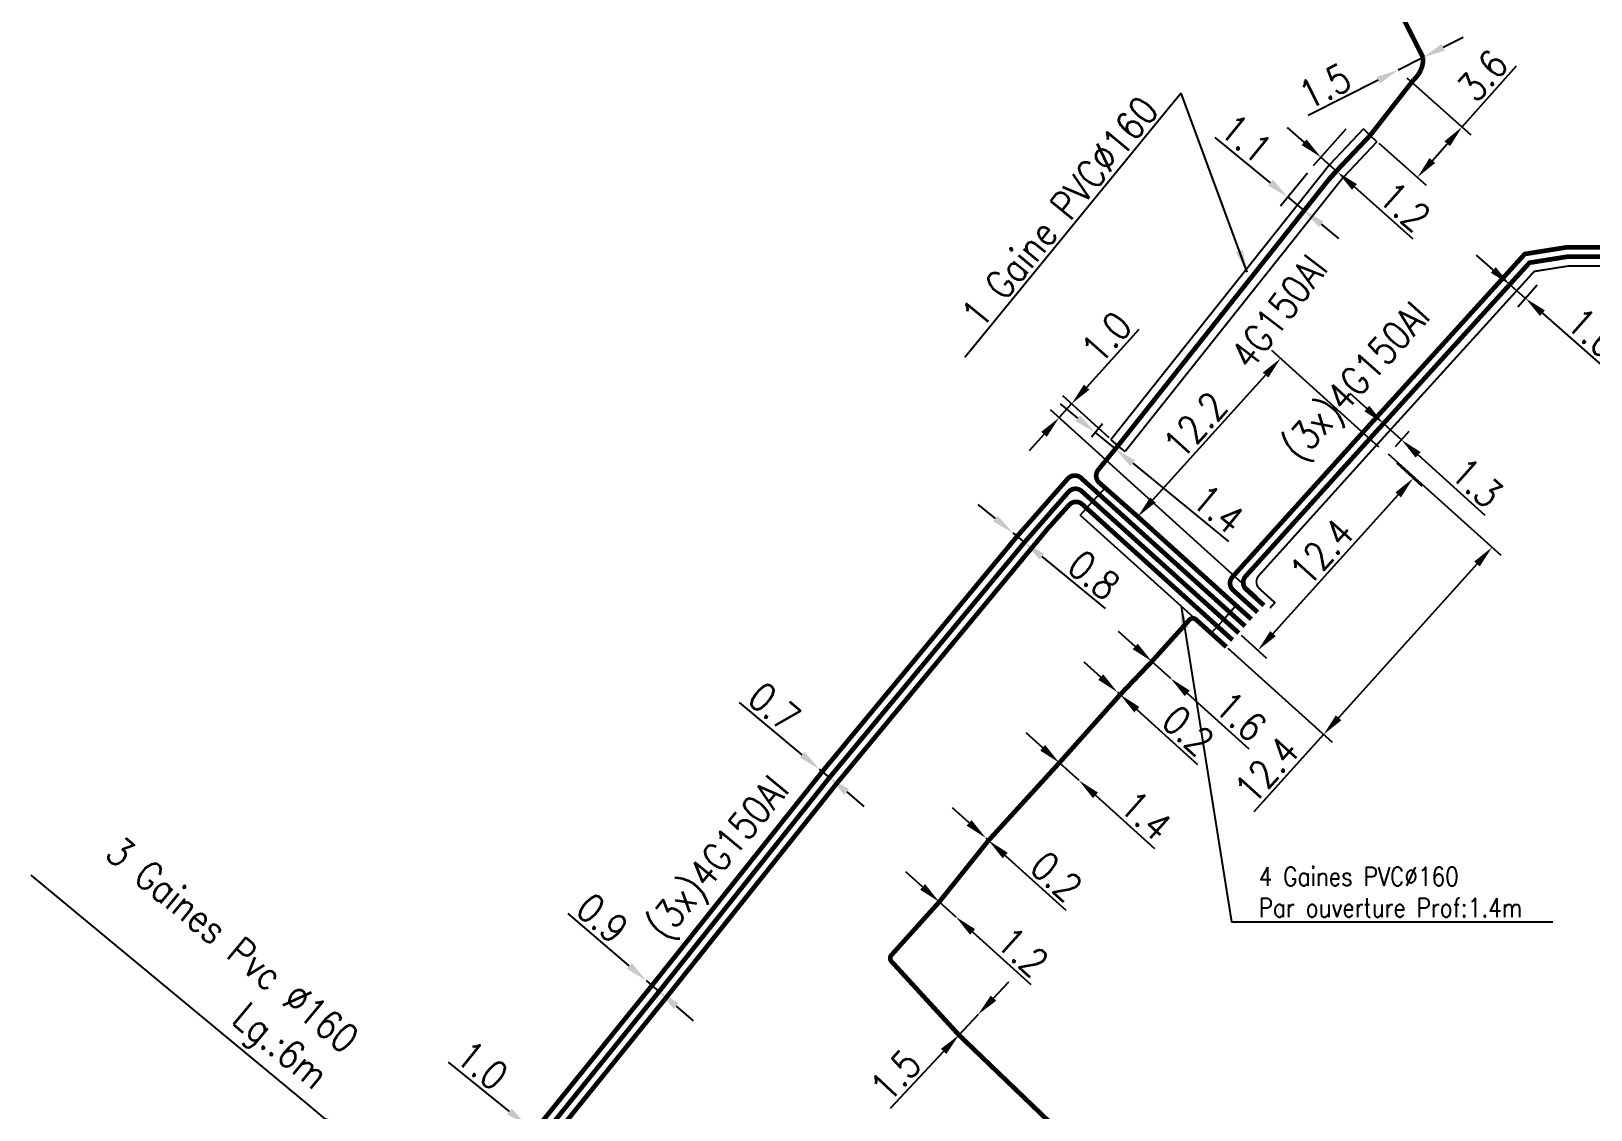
# Model space of a CAD drawing. Header units: millimetres. Extents: x 80000 to 81010, y 144000 to 145002.
# Drawn here: x 80527.6 to 80611.1, y 144513.3 to 144571 of the extents above; entities that cross this region are included whole.
import ezdxf
from ezdxf.enums import TextEntityAlignment as Align

# ---------------------------------------------------------------- set-up
doc = ezdxf.new("R2010")
doc.units = ezdxf.units.MM
doc.header["$PDMODE"] = 34
doc.linetypes.add('B_ST_AL', pattern=[2000, 1000, 1000])
doc.layers.get('Defpoints').update_dxf_attribs({"linetype": 'CONTINUOUS'})
for name, color, linetype in [('B_100', 3, 'CONTINUOUS'), ('B_300', 7, 'CONTINUOUS'), ('B_400', 7, 'CONTINUOUS')]:
    doc.layers.add(name, color=color, linetype=linetype)
doc.styles.get("Standard").update_dxf_attribs({"font": 'romans.shx', "width": 0.85})
doc.dimstyles.get("Standard").update_dxf_attribs({"dimtxt": 1.5, "dimasz": 1.2, "dimexe": 0.625, "dimexo": 0.625, "dimgap": 0.25, "dimtad": 1, "dimdec": 1, "dimzin": 0, "dimdsep": 46, "dimtxsty": 'Standard', "dimcen": -0.5, "dimadec": 0, "dimazin": 0, "dimtfac": 1, "dimtdec": 1, "dimtmove": 0, "dimatfit": 3, "dimfxl": 0, "dimtolj": 1, "dimtzin": 0, "dimarcsym": 0})

# ---------------------------------------------------------------- blocks, each defined once
blk = doc.blocks.new('*D865')
at = {"layer": 'B_100', "color": 0, "linetype": 'Continuous', "lineweight": -2, "transparency": 16777216}
for p, q in [((80553.239, 144513.26), (80549.984, 144515.898)), ((80554.948, 144511.875), (80554.171, 144512.505)), ((80555.88, 144511.12), (80556.813, 144510.365))]:
    blk.add_line(p, q, dxfattribs=at)
at = {"layer": 'B_100', "color": 0, "linetype": 'Continuous', "transparency": 16777216}
for points in [[(80553.365, 144513.416), (80553.113, 144513.105), (80554.171, 144512.505)], [(80556.006, 144511.275), (80555.754, 144510.965), (80554.948, 144511.875)]]:
    blk.add_solid(points, dxfattribs=at)
at = {"layer": 'Defpoints', "color": 0, "linetype": 'Continuous', "transparency": 16777216}
for p in [(80554.171, 144512.505), (80554.948, 144511.875), (80554.948, 144511.875)]:
    blk.add_point(p, dxfattribs=at)
at = {"layer": 'B_100', "color": 0, "linetype": 'Continuous', "transparency": 16777216, "insert": (80551.775, 144515.734), "char_height": 1.5, "attachment_point": 5, "rotation": 320.98283}
blk.add_mtext('\\A1;1.0', dxfattribs=at)
blk = doc.blocks.new('*D866')
at = {"layer": 'B_100', "color": 0, "linetype": 'Continuous', "lineweight": -2, "transparency": 16777216}
for p, q in [((80559.65, 144521.04), (80556.376, 144523.843)), ((80561.245, 144519.674), (80560.562, 144520.259)), ((80562.157, 144518.893), (80563.068, 144518.113))]:
    blk.add_line(p, q, dxfattribs=at)
at = {"layer": 'B_100', "color": 0, "linetype": 'Continuous', "transparency": 16777216}
for points in [[(80559.78, 144521.192), (80559.52, 144520.888), (80560.562, 144520.259)], [(80562.287, 144519.045), (80562.027, 144518.741), (80561.245, 144519.674)]]:
    blk.add_solid(points, dxfattribs=at)
at = {"layer": 'Defpoints', "color": 0, "linetype": 'Continuous', "transparency": 16777216}
for p in [(80560.562, 144520.259), (80560.562, 144520.259), (80561.245, 144519.674)]:
    blk.add_point(p, dxfattribs=at)
at = {"layer": 'B_100', "color": 0, "linetype": 'Continuous', "transparency": 16777216, "insert": (80558.208, 144523.591), "char_height": 1.5, "attachment_point": 5, "rotation": 319.4262}
blk.add_mtext('\\A1;0.9', dxfattribs=at)
blk = doc.blocks.new('*D867')
at = {"layer": 'B_100', "color": 0, "linetype": 'Continuous', "lineweight": -2, "transparency": 16777216}
for p, q in [((80568.902, 144532.332), (80565.548, 144535.137)), ((80570.359, 144531.113), (80569.822, 144531.562)), ((80571.279, 144530.343), (80572.2, 144529.573))]:
    blk.add_line(p, q, dxfattribs=at)
at = {"layer": 'B_100', "color": 0, "linetype": 'Continuous', "transparency": 16777216}
for points in [[(80569.03, 144532.486), (80568.773, 144532.179), (80569.822, 144531.562)], [(80571.408, 144530.497), (80571.151, 144530.19), (80570.359, 144531.113)]]:
    blk.add_solid(points, dxfattribs=at)
at = {"layer": 'Defpoints', "color": 0, "linetype": 'Continuous', "transparency": 16777216}
for p in [(80569.822, 144531.562), (80569.822, 144531.562), (80570.359, 144531.113)]:
    blk.add_point(p, dxfattribs=at)
at = {"layer": 'B_100', "color": 0, "linetype": 'Continuous', "transparency": 16777216, "insert": (80567.406, 144534.886), "char_height": 1.5, "attachment_point": 5, "rotation": 320.08946}
blk.add_mtext('\\A1;0.7', dxfattribs=at)
blk = doc.blocks.new('*D868')
at = {"layer": 'B_100', "color": 0, "linetype": 'Continuous', "lineweight": -2, "transparency": 16777216}
for p, q in [((80600.688, 144547.938), (80602.055, 144546.704)), ((80594.086, 144538.809), (80600.787, 144546.232)), ((80592.379, 144538.734), (80593.746, 144537.499))]:
    blk.add_line(p, q, dxfattribs=at)
at = {"layer": 'B_100', "color": 0, "linetype": 'Continuous', "transparency": 16777216}
for points in [[(80600.639, 144546.366), (80600.936, 144546.098), (80601.591, 144547.123)], [(80593.938, 144538.943), (80594.235, 144538.675), (80593.282, 144537.918)]]:
    blk.add_solid(points, dxfattribs=at)
at = {"layer": 'Defpoints', "color": 0, "linetype": 'Continuous', "transparency": 16777216}
for p in [(80600.224, 144548.357), (80601.591, 144547.123), (80591.915, 144539.153)]:
    blk.add_point(p, dxfattribs=at)
at = {"layer": 'B_100', "color": 0, "linetype": 'Continuous', "transparency": 16777216, "insert": (80596.695, 144543.191), "char_height": 1.5, "attachment_point": 5, "rotation": 47.92634}
blk.add_mtext('\\A1;12.4', dxfattribs=at)
blk = doc.blocks.new('*D869')
at = {"layer": 'B_100', "color": 0, "linetype": 'Continuous', "lineweight": -2, "transparency": 16777216}
for p, q in [((80579.243, 144544.96), (80578.315, 144545.72)), ((80580.172, 144544.199), (80580.791, 144543.693)), ((80581.719, 144542.932), (80585.101, 144540.163))]:
    blk.add_line(p, q, dxfattribs=at)
at = {"layer": 'B_100', "color": 0, "linetype": 'Continuous', "transparency": 16777216}
for points in [[(80579.37, 144545.115), (80579.116, 144544.805), (80580.172, 144544.199)], [(80581.846, 144543.087), (80581.592, 144542.778), (80580.791, 144543.693)]]:
    blk.add_solid(points, dxfattribs=at)
at = {"layer": 'Defpoints', "color": 0, "linetype": 'Continuous', "transparency": 16777216}
for p in [(80580.172, 144544.199), (80580.172, 144544.199), (80580.791, 144543.693)]:
    blk.add_point(p, dxfattribs=at)
at = {"layer": 'B_100', "color": 0, "linetype": 'Continuous', "transparency": 16777216, "insert": (80584.508, 144541.941), "char_height": 1.5, "attachment_point": 5, "rotation": 320.68345}
blk.add_mtext('\\A1;0.8', dxfattribs=at)
blk = doc.blocks.new('*D1242')
at = {"layer": 'B_100', "color": 0, "linetype": 'Continuous', "lineweight": -2, "transparency": 16777216}
for p, q in [((80579.131, 144519.316), (80579.951, 144520.193)), ((80578.312, 144518.44), (80577.287, 144517.345)), ((80576.467, 144516.468), (80573.605, 144513.409))]:
    blk.add_line(p, q, dxfattribs=at)
at = {"layer": 'B_100', "color": 0, "linetype": 'Continuous', "transparency": 16777216}
for points in [[(80578.985, 144519.453), (80579.278, 144519.18), (80578.312, 144518.44)], [(80576.321, 144516.605), (80576.613, 144516.332), (80577.287, 144517.345)]]:
    blk.add_solid(points, dxfattribs=at)
at = {"layer": 'Defpoints', "color": 0, "linetype": 'Continuous', "transparency": 16777216}
for p in [(80578.312, 144518.44), (80578.312, 144518.44), (80577.287, 144517.345)]:
    blk.add_point(p, dxfattribs=at)
at = {"layer": 'B_100', "color": 0, "linetype": 'Continuous', "transparency": 16777216, "insert": (80573.896, 144515.184), "char_height": 1.5, "attachment_point": 5, "rotation": 46.90439}
blk.add_mtext('\\A1;1.5', dxfattribs=at)
blk = doc.blocks.new('*D1243')
at = {"layer": 'B_100', "color": 0, "linetype": 'Continuous', "lineweight": -2, "transparency": 16777216}
for p, q in [((80575.341, 144525.267), (80574.449, 144526.07)), ((80576.233, 144524.464), (80577.125, 144523.662)), ((80578.016, 144522.859), (80581.13, 144520.056))]:
    blk.add_line(p, q, dxfattribs=at)
at = {"layer": 'B_100', "color": 0, "linetype": 'Continuous', "transparency": 16777216}
for points in [[(80575.474, 144525.416), (80575.207, 144525.119), (80576.233, 144524.464)], [(80578.15, 144523.008), (80577.883, 144522.71), (80577.125, 144523.662)]]:
    blk.add_solid(points, dxfattribs=at)
at = {"layer": 'Defpoints', "color": 0, "linetype": 'Continuous', "transparency": 16777216}
for p in [(80576.233, 144524.464), (80577.125, 144523.662), (80577.125, 144523.662)]:
    blk.add_point(p, dxfattribs=at)
at = {"layer": 'B_100', "color": 0, "linetype": 'Continuous', "transparency": 16777216, "insert": (80580.688, 144521.8), "char_height": 1.5, "attachment_point": 5, "rotation": 318.0125}
blk.add_mtext('\\A1;1.2', dxfattribs=at)
blk = doc.blocks.new('*D1244')
at = {"layer": 'B_100', "color": 0, "linetype": 'Continuous', "lineweight": -2, "transparency": 16777216}
for p, q in [((80577.83, 144528.689), (80576.94, 144529.494)), ((80578.721, 144527.885), (80578.869, 144527.751)), ((80579.76, 144526.947), (80583.004, 144524.017))]:
    blk.add_line(p, q, dxfattribs=at)
at = {"layer": 'B_100', "color": 0, "linetype": 'Continuous', "transparency": 16777216}
for points in [[(80577.964, 144528.838), (80577.696, 144528.541), (80578.721, 144527.885)], [(80579.894, 144527.095), (80579.626, 144526.798), (80578.869, 144527.751)]]:
    blk.add_solid(points, dxfattribs=at)
at = {"layer": 'Defpoints', "color": 0, "linetype": 'Continuous', "transparency": 16777216}
for p in [(80578.721, 144527.885), (80578.721, 144527.885), (80578.869, 144527.751)]:
    blk.add_point(p, dxfattribs=at)
at = {"layer": 'B_100', "color": 0, "linetype": 'Continuous', "transparency": 16777216, "insert": (80582.497, 144525.822), "char_height": 1.5, "attachment_point": 5, "rotation": 317.91387}
blk.add_mtext('\\A1;0.2', dxfattribs=at)
blk = doc.blocks.new('*D1245')
at = {"layer": 'B_100', "color": 0, "linetype": 'Continuous', "lineweight": -2, "transparency": 16777216}
for p, q in [((80581.766, 144532.706), (80580.874, 144533.509)), ((80582.658, 144531.903), (80583.699, 144530.967)), ((80584.591, 144530.164), (80587.75, 144527.321))]:
    blk.add_line(p, q, dxfattribs=at)
at = {"layer": 'B_100', "color": 0, "linetype": 'Continuous', "transparency": 16777216}
for points in [[(80581.9, 144532.854), (80581.633, 144532.557), (80582.658, 144531.903)], [(80584.725, 144530.312), (80584.457, 144530.015), (80583.699, 144530.967)]]:
    blk.add_solid(points, dxfattribs=at)
at = {"layer": 'Defpoints', "color": 0, "linetype": 'Continuous', "transparency": 16777216}
for p in [(80582.658, 144531.903), (80583.699, 144530.967), (80583.699, 144530.967)]:
    blk.add_point(p, dxfattribs=at)
at = {"layer": 'B_100', "color": 0, "linetype": 'Continuous', "transparency": 16777216, "insert": (80587.285, 144529.084), "char_height": 1.5, "attachment_point": 5, "rotation": 318.0125}
blk.add_mtext('\\A1;1.4', dxfattribs=at)
blk = doc.blocks.new('*D1246')
at = {"layer": 'B_300', "color": 0, "linetype": 'Continuous', "lineweight": -2, "transparency": 16777216}
for p, q in [((80600.254, 144548.426), (80606.271, 144543.01)), ((80605.004, 144542.537), (80597.6, 144534.31)), ((80591.669, 144538.034), (80597.262, 144533)), ((80596.797, 144533.418), (80593.071, 144529.278))]:
    blk.add_line(p, q, dxfattribs=at)
at = {"layer": 'B_300', "color": 0, "linetype": 'Continuous', "transparency": 16777216}
for points in [[(80604.855, 144542.67), (80605.152, 144542.403), (80605.807, 144543.428)], [(80597.451, 144534.444), (80597.748, 144534.176), (80596.797, 144533.418)]]:
    blk.add_solid(points, dxfattribs=at)
at = {"layer": 'Defpoints', "color": 0, "linetype": 'Continuous', "transparency": 16777216}
for p in [(80599.789, 144548.844), (80605.807, 144543.428), (80591.204, 144538.452)]:
    blk.add_point(p, dxfattribs=at)
at = {"layer": 'B_300', "color": 0, "linetype": 'Continuous', "transparency": 16777216, "insert": (80593.754, 144531.532), "char_height": 1.5, "attachment_point": 5, "rotation": 48.0125}
blk.add_mtext('\\A1;12.4', dxfattribs=at)
blk = doc.blocks.new('*D1247')
at = {"layer": 'B_100', "color": 0, "linetype": 'Continuous', "lineweight": -2, "transparency": 16777216}
for p, q in [((80586.716, 144538.127), (80585.824, 144538.93)), ((80587.608, 144537.324), (80588.609, 144536.423)), ((80587.19, 144536.859), (80587.19, 144536.859)), ((80588.191, 144535.958), (80588.191, 144535.958)), ((80589.501, 144535.62), (80592.803, 144532.648))]:
    blk.add_line(p, q, dxfattribs=at)
at = {"layer": 'B_100', "color": 0, "linetype": 'Continuous', "transparency": 16777216}
for points in [[(80586.85, 144538.275), (80586.582, 144537.978), (80587.608, 144537.324)], [(80589.635, 144535.769), (80589.368, 144535.471), (80588.609, 144536.423)]]:
    blk.add_solid(points, dxfattribs=at)
at = {"layer": 'Defpoints', "color": 0, "linetype": 'Continuous', "transparency": 16777216}
for p in [(80587.608, 144537.324), (80588.609, 144536.423), (80588.609, 144536.423)]:
    blk.add_point(p, dxfattribs=at)
at = {"layer": 'B_100', "color": 0, "linetype": 'Continuous', "transparency": 16777216, "insert": (80592.361, 144534.392), "char_height": 1.5, "attachment_point": 5, "rotation": 318.0125}
blk.add_mtext('\\A1;1.6', dxfattribs=at)
blk = doc.blocks.new('*D1248')
at = {"layer": 'B_100', "color": 0, "linetype": 'Continuous', "lineweight": -2, "transparency": 16777216}
for p, q in [((80584.874, 144536.488), (80583.983, 144537.293)), ((80585.764, 144535.684), (80585.913, 144535.55)), ((80585.345, 144535.22), (80585.345, 144535.22)), ((80585.494, 144535.086), (80585.494, 144535.086)), ((80586.803, 144534.746), (80590.048, 144531.816))]:
    blk.add_line(p, q, dxfattribs=at)
at = {"layer": 'B_100', "color": 0, "linetype": 'Continuous', "transparency": 16777216}
for points in [[(80585.008, 144536.637), (80584.74, 144536.34), (80585.764, 144535.684)], [(80586.937, 144534.894), (80586.669, 144534.597), (80585.913, 144535.55)]]:
    blk.add_solid(points, dxfattribs=at)
at = {"layer": 'Defpoints', "color": 0, "linetype": 'Continuous', "transparency": 16777216}
for p in [(80585.764, 144535.684), (80585.764, 144535.684), (80585.913, 144535.55)]:
    blk.add_point(p, dxfattribs=at)
at = {"layer": 'B_100', "color": 0, "linetype": 'Continuous', "transparency": 16777216, "insert": (80589.541, 144533.621), "char_height": 1.5, "attachment_point": 5, "rotation": 317.91387}
blk.add_mtext('\\A1;0.2', dxfattribs=at)
blk = doc.blocks.new('*D1298')
at = {"layer": 'B_100', "color": 0, "linetype": 'Continuous', "lineweight": -2, "transparency": 16777216}
for p, q in [((80605.874, 144558.261), (80604.973, 144559.054)), ((80607.399, 144558.178), (80606.362, 144556.999)), ((80606.775, 144557.469), (80607.601, 144556.742)), ((80608.225, 144557.451), (80607.188, 144556.273)), ((80608.502, 144555.949), (80611.647, 144553.182))]:
    blk.add_line(p, q, dxfattribs=at)
at = {"layer": 'B_100', "color": 0, "linetype": 'Continuous', "transparency": 16777216}
for points in [[(80606.006, 144558.412), (80605.742, 144558.111), (80606.775, 144557.469)], [(80608.634, 144556.1), (80608.37, 144555.799), (80607.601, 144556.742)]]:
    blk.add_solid(points, dxfattribs=at)
at = {"layer": 'Defpoints', "color": 0, "linetype": 'Continuous', "transparency": 16777216}
for p in [(80607.812, 144558.647), (80608.638, 144557.92), (80607.601, 144556.742)]:
    blk.add_point(p, dxfattribs=at)
at = {"layer": 'B_100', "color": 0, "linetype": 'Continuous', "transparency": 16777216, "insert": (80611.186, 144554.92), "char_height": 1.5, "attachment_point": 5, "rotation": 318.65765}
blk.add_mtext('\\A1;1.6', dxfattribs=at)
blk = doc.blocks.new('*D1299')
at = {"layer": 'B_100', "color": 0, "linetype": 'Continuous', "lineweight": -2, "transparency": 16777216}
for p, q in [((80599.108, 144550.852), (80598.217, 144551.656)), ((80599.678, 144549.692), (80600.417, 144550.511)), ((80599.998, 144550.047), (80600.963, 144549.176)), ((80600.643, 144548.821), (80601.382, 144549.64)), ((80601.854, 144548.372), (80605.429, 144545.145))]:
    blk.add_line(p, q, dxfattribs=at)
at = {"layer": 'B_100', "color": 0, "linetype": 'Continuous', "transparency": 16777216}
for points in [[(80599.242, 144551), (80598.974, 144550.703), (80599.998, 144550.047)], [(80601.988, 144548.521), (80601.72, 144548.224), (80600.963, 144549.176)]]:
    blk.add_solid(points, dxfattribs=at)
at = {"layer": 'Defpoints', "color": 0, "linetype": 'Continuous', "transparency": 16777216}
for p in [(80599.259, 144549.228), (80600.963, 144549.176), (80600.224, 144548.357)]:
    blk.add_point(p, dxfattribs=at)
at = {"layer": 'B_100', "color": 0, "linetype": 'Continuous', "transparency": 16777216, "insert": (80604.989, 144546.889), "char_height": 1.5, "attachment_point": 5, "rotation": 317.92634}
blk.add_mtext('\\A1;1.3', dxfattribs=at)
blk = doc.blocks.new('*D1300')
at = {"layer": 'B_100', "color": 0, "linetype": 'Continuous', "lineweight": -2, "transparency": 16777216}
for p, q in [((80599.76, 144548.776), (80594.03, 144553.948)), ((80587.659, 144545.958), (80593.69, 144552.639)), ((80592.135, 144540.301), (80586.391, 144545.486))]:
    blk.add_line(p, q, dxfattribs=at)
at = {"layer": 'B_100', "color": 0, "linetype": 'Continuous', "transparency": 16777216}
for points in [[(80593.542, 144552.773), (80593.839, 144552.505), (80594.494, 144553.529)], [(80587.511, 144546.092), (80587.808, 144545.824), (80586.855, 144545.067)]]:
    blk.add_solid(points, dxfattribs=at)
at = {"layer": 'Defpoints', "color": 0, "linetype": 'Continuous', "transparency": 16777216}
for p in [(80594.494, 144553.529), (80600.224, 144548.357), (80592.599, 144539.882)]:
    blk.add_point(p, dxfattribs=at)
at = {"layer": 'B_100', "color": 0, "linetype": 'Continuous', "transparency": 16777216, "insert": (80589.932, 144549.968), "char_height": 1.5, "attachment_point": 5, "rotation": 47.92634}
blk.add_mtext('\\A1;12.2', dxfattribs=at)
blk = doc.blocks.new('*D1305')
at = {"layer": 'B_100', "color": 0, "linetype": 'Continuous', "lineweight": -2, "transparency": 16777216}
for p, q in [((80603.191, 144570.166), (80604.262, 144570.707)), ((80602.12, 144569.624), (80600.782, 144568.947)), ((80599.711, 144568.405), (80595.973, 144566.514))]:
    blk.add_line(p, q, dxfattribs=at)
at = {"layer": 'B_100', "color": 0, "linetype": 'Continuous', "transparency": 16777216}
for points in [[(80603.101, 144570.344), (80603.282, 144569.987), (80602.12, 144569.624)], [(80599.621, 144568.584), (80599.801, 144568.227), (80600.782, 144568.947)]]:
    blk.add_solid(points, dxfattribs=at)
at = {"layer": 'Defpoints', "color": 0, "linetype": 'Continuous', "transparency": 16777216}
for p in [(80600.782, 144568.947), (80600.782, 144568.947), (80602.12, 144569.624)]:
    blk.add_point(p, dxfattribs=at)
at = {"layer": 'B_100', "color": 0, "linetype": 'Continuous', "transparency": 16777216, "insert": (80596.855, 144568.081), "char_height": 1.5, "attachment_point": 5, "rotation": 26.83272}
blk.add_mtext('\\A1;1.5', dxfattribs=at)
blk = doc.blocks.new('*D1309')
at = {"layer": 'B_100', "color": 0, "linetype": 'Continuous', "lineweight": -2, "transparency": 16777216}
for p, q in [((80593.954, 144562.922), (80590.995, 144565.346)), ((80595.928, 144563.439), (80594.486, 144561.679)), ((80595.733, 144561.465), (80594.882, 144562.162)), ((80596.779, 144562.742), (80595.337, 144560.982)), ((80596.662, 144560.705), (80597.59, 144559.944))]:
    blk.add_line(p, q, dxfattribs=at)
at = {"layer": 'B_100', "color": 0, "linetype": 'Continuous', "transparency": 16777216}
for points in [[(80594.081, 144563.077), (80593.827, 144562.768), (80594.882, 144562.162)], [(80596.789, 144560.86), (80596.535, 144560.55), (80595.733, 144561.465)]]:
    blk.add_solid(points, dxfattribs=at)
at = {"layer": 'Defpoints', "color": 0, "linetype": 'Continuous', "transparency": 16777216}
for p in [(80596.324, 144563.923), (80597.175, 144563.226), (80594.882, 144562.162)]:
    blk.add_point(p, dxfattribs=at)
at = {"layer": 'B_100', "color": 0, "linetype": 'Continuous', "transparency": 16777216, "insert": (80592.644, 144565.288), "char_height": 1.5, "attachment_point": 5, "rotation": 320.68345}
blk.add_mtext('\\A1;1.1', dxfattribs=at)
blk = doc.blocks.new('*D1567')
at = {"layer": 'B_400', "color": 0, "linetype": 'Continuous', "lineweight": -2, "transparency": 16777216}
for p, q in [((80583.643, 144550.333), (80582.715, 144551.093)), ((80584.383, 144549.342), (80584.968, 144550.056)), ((80584.572, 144549.572), (80585.653, 144548.687)), ((80585.4, 144548.378), (80585.257, 144548.203)), ((80586.581, 144547.927), (80591.705, 144543.73))]:
    blk.add_line(p, q, dxfattribs=at)
at = {"layer": 'B_400', "color": 0, "linetype": 'Continuous', "transparency": 16777216}
for points in [[(80583.77, 144550.487), (80583.517, 144550.178), (80584.572, 144549.572)], [(80586.708, 144548.081), (80586.454, 144547.772), (80585.653, 144548.687)]]:
    blk.add_solid(points, dxfattribs=at)
at = {"layer": 'Defpoints', "color": 0, "linetype": 'Continuous', "transparency": 16777216}
for p in [(80583.987, 144548.859), (80584.572, 144549.572), (80585.796, 144548.862)]:
    blk.add_point(p, dxfattribs=at)
at = {"layer": 'B_400', "color": 0, "linetype": 'Continuous', "transparency": 16777216, "insert": (80591.158, 144545.47), "char_height": 1.5, "attachment_point": 5, "rotation": 320.68345}
blk.add_mtext('\\A1;1.4', dxfattribs=at)
blk = doc.blocks.new('*D1568')
at = {"layer": 'B_400', "color": 0, "linetype": 'Continuous', "lineweight": -2, "transparency": 16777216}
for p, q in [((80604.207, 144565.908), (80607.109, 144569.177)), ((80601.249, 144568.532), (80604.674, 144565.493)), ((80599.758, 144565.043), (80602.285, 144562.8)), ((80602.614, 144564.113), (80603.411, 144565.01))]:
    blk.add_line(p, q, dxfattribs=at)
at = {"layer": 'B_400', "color": 0, "linetype": 'Continuous', "transparency": 16777216}
for points in [[(80603.261, 144565.143), (80603.56, 144564.877), (80604.207, 144565.908)], [(80602.464, 144564.245), (80602.764, 144563.98), (80601.818, 144563.215)]]:
    blk.add_solid(points, dxfattribs=at)
at = {"layer": 'Defpoints', "color": 0, "linetype": 'Continuous', "transparency": 16777216}
for p in [(80600.782, 144568.947), (80604.207, 144565.908), (80599.29, 144565.458)]:
    blk.add_point(p, dxfattribs=at)
at = {"layer": 'B_400', "color": 0, "linetype": 'Continuous', "transparency": 16777216, "insert": (80605.308, 144568.655), "char_height": 1.5, "attachment_point": 5, "rotation": 48.41432}
blk.add_mtext('\\A1;3.6', dxfattribs=at)
blk = doc.blocks.new('*D1569')
at = {"layer": 'B_400', "color": 0, "linetype": 'Continuous', "lineweight": -2, "transparency": 16777216}
for p, q in [((80595.753, 144565.088), (80594.856, 144565.885)), ((80597.978, 144565.787), (80596.236, 144563.824)), ((80598.875, 144564.99), (80597.133, 144563.028)), ((80596.651, 144564.292), (80597.548, 144563.495)), ((80598.446, 144562.699), (80601.579, 144559.918))]:
    blk.add_line(p, q, dxfattribs=at)
at = {"layer": 'B_400', "color": 0, "linetype": 'Continuous', "transparency": 16777216}
for points in [[(80595.886, 144565.238), (80595.62, 144564.938), (80596.651, 144564.292)], [(80598.579, 144562.848), (80598.313, 144562.549), (80597.548, 144563.495)]]:
    blk.add_solid(points, dxfattribs=at)
at = {"layer": 'Defpoints', "color": 0, "linetype": 'Continuous', "transparency": 16777216}
for p in [(80598.393, 144566.254), (80599.29, 144565.458), (80596.651, 144564.292)]:
    blk.add_point(p, dxfattribs=at)
at = {"layer": 'B_400', "color": 0, "linetype": 'Continuous', "transparency": 16777216, "insert": (80601.125, 144561.658), "char_height": 1.5, "attachment_point": 5, "rotation": 318.41432}
blk.add_mtext('\\A1;1.2', dxfattribs=at)
blk = doc.blocks.new('*D1570')
at = {"layer": 'B_400', "color": 0, "linetype": 'Continuous', "lineweight": -2, "transparency": 16777216}
for p, q in [((80584.12, 144551.993), (80586.929, 144555.101)), ((80585.332, 144549.281), (80582.852, 144551.522)), ((80593.206, 144540.817), (80582.182, 144550.78)), ((80582.645, 144550.361), (80583.316, 144551.103)), ((80581.841, 144549.47), (80581.036, 144548.58))]:
    blk.add_line(p, q, dxfattribs=at)
at = {"layer": 'B_400', "color": 0, "linetype": 'Continuous', "transparency": 16777216}
for points in [[(80583.972, 144552.127), (80584.269, 144551.859), (80583.316, 144551.103)], [(80581.692, 144549.604), (80581.989, 144549.336), (80582.645, 144550.361)]]:
    blk.add_solid(points, dxfattribs=at)
at = {"layer": 'Defpoints', "color": 0, "linetype": 'Continuous', "transparency": 16777216}
for p in [(80582.645, 144550.361), (80585.796, 144548.862), (80593.67, 144540.398)]:
    blk.add_point(p, dxfattribs=at)
at = {"layer": 'B_400', "color": 0, "linetype": 'Continuous', "transparency": 16777216, "insert": (80585.185, 144554.663), "char_height": 1.5, "attachment_point": 5, "rotation": 47.8959}
blk.add_mtext('\\A1;1.0', dxfattribs=at)

msp = doc.modelspace()

# ---------------------------------------------------------------- linework, layer by layer
at = {"layer": 'B_100', "linetype": 'B_ST_AL', "flags": 128}
for points in [[(80602.491, 144598.198, 0.25, 0.25, 0), (80601.909, 144597.828, 0.25, 0.25, 0.516118), (80600.542, 144594.943, 0.25, 0.25, 0), (80600.692, 144594.607, 0.25, 0.25, 0), (80603.607, 144589.053, 0.25, 0.25, 0), (80606.427, 144583.8, 0.25, 0.25, 0), (80611.059, 144577.271, 0.25, 0.25, 0), (80615.288, 144572.311, 0.25, 0.25, 0), (80623.132, 144562.981, 0.25, 0.25, 0), (80623.426, 144562.681, 0.25, 0.25, 0), (80615.504, 144556.128, 0.25, 0.25, 0), (80612.799, 144559.477, 0.25, 0.25, 0), (80609.843, 144559.477, 0.25, 0.25, 0), (80607.56, 144559.113, 0.25, 0.25, 0), (80598.888, 144549.564, 0.25, 0.25, 0), (80591.919, 144541.843, 0.25, 0.25, 0.414214), (80591.955, 144541.137, 0.25, 0.25, 0), (80593.267, 144539.952, 0, 0, 0)], [(80592.932, 144539.581, 0.25, 0.25, 0), (80586.855, 144545.067, 0.25, 0.25, 0), (80584.796, 144546.882, 0.25, 0.25, -0.403835), (80584.74, 144547.574, 0.25, 0.25, 0), (80585.796, 144548.862, 0.25, 0.25, 0), (80597.175, 144563.226, 0.25, 0.25, 0), (80599.29, 144565.458, 0.25, 0.25, 0), (80601.612, 144568.43, 0.25, 0.25, 0.229702), (80602.12, 144569.624, 0.25, 0.25, 0), (80598.038, 144577.649, 0.25, 0.25, 0), (80590.924, 144591.535, 0.25, 0.25, 0), (80588.276, 144597.06, 0, 0, 0)], [(80593.602, 144540.323, 0.25, 0.25, 0), (80592.661, 144541.173, 0.25, 0.25, -0.414214), (80592.625, 144541.879, 0.25, 0.25, 0), (80599.259, 144549.228, 0.25, 0.25, 0), (80607.812, 144558.647, 0.25, 0.25, 0), (80609.883, 144558.977, 0.25, 0.25, 0), (80612.56, 144558.977, 0.25, 0.25, 0), (80615.433, 144555.421, 0.25, 0.25, 0), (80623.745, 144562.296, 0.25, 0.25, 0), (80626.266, 144559.578, 0.25, 0.25, 0), (80633.063, 144552.376, 0.25, 0.25, 0), (80638.037, 144546.85, 0.25, 0.25, 0), (80646.584, 144538.057, 0.25, 0.25, 0), (80657.996, 144526.247, 0.25, 0.25, 0), (80663.186, 144519.972, 0.25, 0.25, 0), (80664.212, 144518.876, 0.25, 0.25, 0), (80652.527, 144506.895, 0, 0, 0)], [(80585.782, 144471.838, 0.25, 0.25, 0), (80575.374, 144483.486, 0.25, 0.25, 0), (80562.67, 144497.692, 0.25, 0.25, 0.136811), (80555.641, 144499.671, 0.25, 0.25, 0), (80554.6, 144499.488, 0.25, 0.25, -0.256643), (80554.372, 144499.566, 0.25, 0.25, 0), (80549.807, 144504.572, 0.25, 0.25, -0.414214), (80549.823, 144504.925, 0.25, 0.25, 0), (80551.26, 144506.235, 0.25, 0.25, 0), (80551.26, 144506.235, 0.25, 0.25, 0), (80551.26, 144506.235, 0.25, 0.25, 0), (80551.26, 144506.235, 0.25, 0.25, 0), (80555.337, 144511.561, 0.25, 0.25, 0), (80561.635, 144519.361, 0.25, 0.25, 0), (80570.747, 144530.798, 0.25, 0.25, 0), (80582.049, 144544.441, 0.25, 0.25, 0), (80583.179, 144545.692, 0.25, 0.25, -0.414214), (80583.885, 144545.728, 0.25, 0.25, 0), (80591.927, 144538.469, 0, 0, 0)]]:
    msp.add_lwpolyline(points, format="xyseb", dxfattribs=at)
for points, const_width in [([(80651.811, 144507.594), (80656.827, 144512.737), (80641.47, 144528.656), (80634.755, 144535.991), (80627.774, 144543.327), (80624.225, 144546.982), (80618.453, 144552.936), (80615.361, 144554.713), (80615.361, 144554.713), (80612.321, 144558.477), (80609.922, 144558.477), (80608.064, 144558.181), (80599.629, 144548.893), (80593.331, 144541.915, 0.414214), (80593.367, 144541.209), (80594.19, 144540.467), (80593.927, 144540.177)], 0.1), ([(80546.636, 144504.085), (80546.415, 144503.866), (80546.792, 144503.485), (80548.723, 144505.291), (80550.521, 144506.915), (80554.559, 144512.19), (80560.855, 144519.987), (80569.971, 144531.428), (80580.398, 144544.014), (80583.107, 144547.095, -0.418006), (80583.818, 144547.136), (80592.597, 144539.211)], 0.25), ([(80546.284, 144504.44), (80545.708, 144503.87), (80546.778, 144502.787), (80549.061, 144504.923), (80550.89, 144506.575), (80554.948, 144511.875), (80561.245, 144519.674), (80570.359, 144531.113), (80580.791, 144543.693), (80583.143, 144546.386, -0.419016), (80583.855, 144546.429), (80592.262, 144538.84)], 0.25), ([(80604.483, 144492.857), (80603.75, 144492.794), (80601.049, 144495.11), (80588.561, 144506.523), (80577.287, 144517.345), (80573.674, 144521.284, -0.386408), (80573.673, 144521.62), (80576.233, 144524.464), (80578.869, 144527.751), (80582.658, 144531.903), (80585.913, 144535.55), (80587.608, 144537.324), (80589.614, 144539.546, -0.413702), (80589.967, 144539.565), (80591.594, 144538.101)], 0.25)]:
    msp.add_lwpolyline(points, format="xyb", dxfattribs=dict(at, const_width=const_width))
at = {"layer": 'B_400', "color": 7}
for p, q in [((80598.927, 144565.802), (80597.107, 144563.88)), ((80598.927, 144565.802), (80599.29, 144565.458)), ((80599.653, 144565.114), (80597.862, 144563.224)), ((80599.653, 144565.114), (80599.29, 144565.458)), ((80597.107, 144563.88), (80585.404, 144549.173)), ((80597.862, 144563.224), (80586.187, 144548.55)), ((80585.404, 144549.173), (80585.796, 144548.862)), ((80586.187, 144548.55), (80585.796, 144548.862))]:
    msp.add_line(p, q, dxfattribs=at)
at = {"layer": 'B_400', "color": 7, "linetype": 'CONTINUOUS'}
for p, q in [((80585.119, 144546.635), (80584.449, 144545.892)), ((80585.119, 144546.635), (80592.121, 144540.314)), ((80583.779, 144545.15), (80584.449, 144545.892)), ((80583.779, 144545.15), (80590.781, 144538.829)), ((80592.121, 144540.314), (80591.451, 144539.572)), ((80590.781, 144538.829), (80591.451, 144539.572))]:
    msp.add_line(p, q, dxfattribs=at)

# ---------------------------------------------------------------- texts
at = {"layer": 'B_100', "linetype": 'Continuous', "width": 0.85}
for s, rotation, p in [('4G150Al', 52.67882, (80594.4, 144556.033)), ('(3x)4G150Al', 47.75739, (80598.57, 144552.266)), ('(3x)4G150Al', 50.3169, (80564.43, 144526.804))]:
    msp.add_text(s, height=1.5, rotation=rotation, dxfattribs=at).set_placement(p, align=Align.MIDDLE)
at = {"layer": 'B_400', "linetype": 'Continuous', "char_height": 1.5, "attachment_point": 9}
for s, insert, rotation in [('\\A1;1 Gaine PVC%%C160', (80588.065, 144566.746), 50.68345), ('\\A1;3 Gaines Pvc %%C160\\PLg.:6m', (80542.444, 144513.965), 320.37258)]:
    msp.add_mtext(s, dxfattribs=dict(at, insert=insert, rotation=rotation))
at = {"layer": 'B_400', "linetype": 'Continuous', "insert": (80593.321, 144523.657), "char_height": 1, "attachment_point": 7}
msp.add_mtext('\\A1;4 Gaines PVC%%C160\\PPar ouverture Prof:1.4m', dxfattribs=at)

# ---------------------------------------------------------------- dimensions: what is measured, and where the dimension line sits
at = {"layer": 'B_100', "linetype": 'Continuous'}
for base, p1, p2, angle, picture, middle in [((80600.782, 144568.947), (80602.12, 144569.624), (80600.782, 144568.947), 26.83272, '*D1305', (80597.307, 144567.189)), ((80594.882, 144562.162), (80597.175, 144563.226), (80596.324, 144563.923), 320.68345, '*D1309', (80592.01, 144564.514)), ((80600.963, 144549.176), (80599.259, 144549.228), (80600.224, 144548.357), 137.92634, '*D1299', (80604.319, 144546.147)), ((80601.591, 144547.123), (80591.915, 144539.153), (80600.224, 144548.357), 227.92634, '*D868', (80597.437, 144542.52)), ((80580.172, 144544.199), (80580.791, 144543.693), (80580.172, 144544.199), 320.68345, '*D869', (80583.874, 144541.167)), ((80585.764, 144535.684), (80585.913, 144535.55), (80585.764, 144535.684), 317.91387, '*D1248', (80588.871, 144532.878)), ((80569.822, 144531.562), (80570.359, 144531.113), (80569.822, 144531.562), 320.08946, '*D867', (80566.765, 144534.119)), ((80583.699, 144530.967), (80582.658, 144531.903), (80583.699, 144530.967), 138.0125, '*D1245', (80586.616, 144528.341)), ((80578.721, 144527.885), (80578.869, 144527.751), (80578.721, 144527.885), 317.91387, '*D1244', (80581.827, 144525.079)), ((80577.125, 144523.662), (80576.233, 144524.464), (80577.125, 144523.662), 138.0125, '*D1243', (80580.019, 144521.056)), ((80560.562, 144520.259), (80561.245, 144519.674), (80560.562, 144520.259), 319.4262, '*D866', (80557.557, 144522.832)), ((80578.312, 144518.44), (80577.287, 144517.345), (80578.312, 144518.44), 226.90439, '*D1242', (80574.626, 144514.501)), ((80554.948, 144511.875), (80554.171, 144512.505), (80554.948, 144511.875), 140.98283, '*D865', (80551.145, 144514.957))]:
    dim = msp.add_linear_dim(base=base, p1=p1, p2=p2, angle=angle, dimstyle='Standard', override={"dimfxl": 1.25}, dxfattribs=at)
    dim.commit()
    dim.dimension.update_dxf_attribs({"geometry": picture, "text_midpoint": middle, "dimtype": 160})
for base, p1, p2, angle, text, picture, middle in [((80607.601, 144556.742), (80607.812, 144558.647), (80608.638, 144557.92), 138.65765, '1.6', '*D1298', (80610.525, 144554.169)), ((80594.494, 144553.529), (80592.599, 144539.882), (80600.224, 144548.357), 227.92634, '12.2', '*D1300', (80590.675, 144549.298)), ((80588.609, 144536.423), (80587.608, 144537.324), (80588.609, 144536.423), 138.0125, '1.6', '*D1247', (80591.692, 144533.648))]:
    dim = msp.add_linear_dim(base=base, p1=p1, p2=p2, angle=angle, text=text, dimstyle='Standard', override={"dimfxl": 1.25}, dxfattribs=at)
    dim.commit()
    dim.dimension.update_dxf_attribs({"geometry": picture, "text_midpoint": middle, "dimtype": 160})
at = {"layer": 'B_300', "linetype": 'Continuous'}
dim = msp.add_linear_dim(base=(80605.807, 144543.428), p1=(80591.204, 144538.452), p2=(80599.789, 144548.844), angle=228.0125, text='12.4', dimstyle='Standard', override={"dimfxl": 1.25}, dxfattribs=at)
dim.commit()
dim.dimension.update_dxf_attribs({"geometry": '*D1246', "text_midpoint": (80594.497, 144530.863), "dimtype": 160})
at = {"layer": 'B_400', "linetype": 'Continuous'}
for base, p1, p2, angle, picture, middle in [((80604.207, 144565.908), (80599.29, 144565.458), (80600.782, 144568.947), 228.41432, '*D1568', (80606.056, 144567.991)), ((80596.651, 144564.292), (80599.29, 144565.458), (80598.393, 144566.254), 318.41432, '*D1569', (80600.461, 144560.91)), ((80582.645, 144550.361), (80585.796, 144548.862), (80593.67, 144540.398), 47.8959, '*D1570', (80585.927, 144553.992)), ((80584.572, 144549.572), (80585.796, 144548.862), (80583.987, 144548.859), 320.68345, '*D1567', (80590.525, 144544.697))]:
    dim = msp.add_linear_dim(base=base, p1=p1, p2=p2, angle=angle, dimstyle='Standard', override={"dimfxl": 1.25}, dxfattribs=at)
    dim.commit()
    dim.dimension.update_dxf_attribs({"geometry": picture, "text_midpoint": middle, "dimtype": 160})

# ---------------------------------------------------------------- leaders
at = {"layer": 'B_400', "linetype": 'Continuous', "annotation_type": 0, "has_hookline": 1, "hookline_direction": 1}
for points, text_width, horizontal_direction in [([(80592.7, 144558.146), (80589.177, 144567.71), (80588.417, 144566.781)], 16.818, (0.633604, 0.773657, 0)), ([(80552.427, 144510.268), (80543.402, 144512.848), (80542.477, 144513.613)], 19.004, (0.770208, -0.637793, 0))]:
    msp.add_leader(points, dimstyle='Standard', override={"dimgap": 0.25, "dimtad": 1, "dimfxl": 1.25}, dxfattribs=dict(at, text_width=text_width, horizontal_direction=horizontal_direction))
at = {"layer": 'B_400', "linetype": 'Continuous', "annotation_type": 0, "has_hookline": 1, "hookline_direction": 0, "text_width": 15.745}
msp.add_leader([(80589.173, 144540.281), (80591.871, 144523.407), (80593.071, 144523.407)], dimstyle='Standard', override={"dimgap": 0.25, "dimtad": 1, "dimfxl": 1.25}, dxfattribs=at)

doc.saveas('drawing.dxf')
